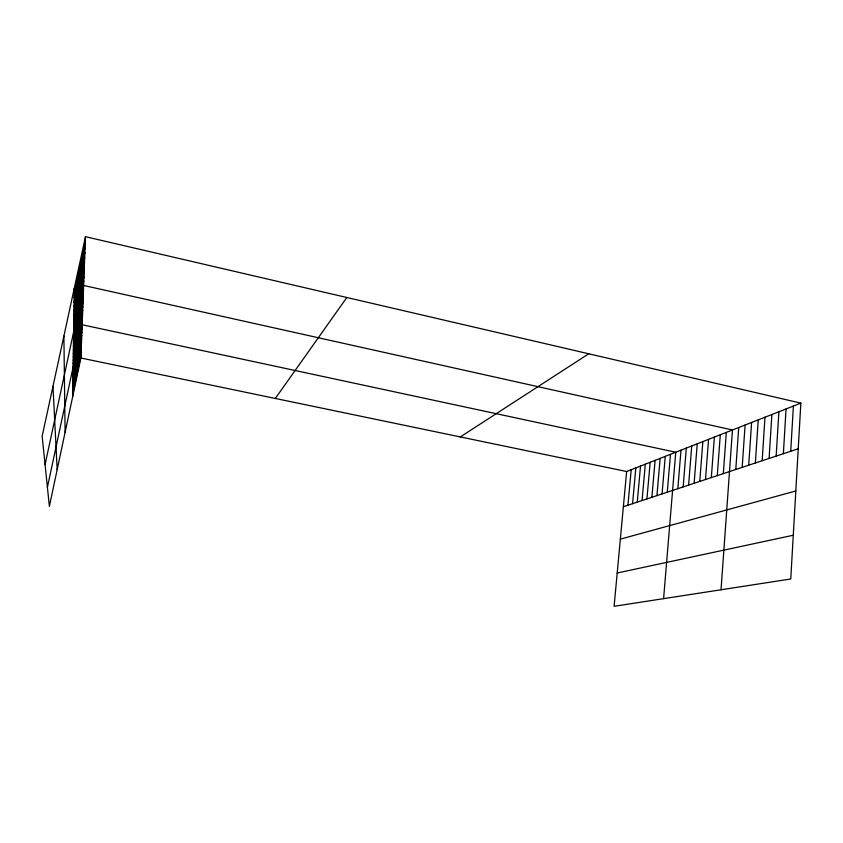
<?xml version="1.0" encoding="UTF-8"?>
<svg xmlns="http://www.w3.org/2000/svg" width="843" height="843" viewBox="0 0 843 843"><rect width="100%" height="100%" fill="white"/><g stroke="black" fill="none" stroke-linecap="round" stroke-linejoin="round"><path stroke-width="1.26" d="M72.677 396.684L74.279 288.243M85.48 236.693L42.15 436.21L49.368 506.38L80.886 358.012L85.48 236.693L800.85 403.133L790.766 578.993L614.104 606.307L626.644 471.522L800.85 403.133M790.723 451.268L793.389 406.063M783.368 453.713L786.066 408.939M776.15 456.095L778.9 411.753M762.167 460.731L764.98 417.211M769.09 458.444L771.872 414.514M755.37 462.986L758.226 419.867M748.71 465.188L751.598 422.469M742.188 467.359L745.096 425.02M721.039 589.773L732.462 429.983L83.636 285.461L45.069 464.619M735.781 469.477L738.721 427.527M723.326 473.608L726.318 432.396M717.267 475.621L720.291 434.756M705.486 479.519L708.563 439.361M711.323 477.581L714.369 437.085M699.764 481.416L702.851 441.606M688.605 485.115L691.724 445.968M694.126 483.281L697.235 443.808M683.167 486.917L686.307 448.097M663.599 598.656L675.759 452.238L82.15 324.766L47.408 487.317M677.835 488.687L680.986 450.183M667.277 492.186L670.459 454.324M656.929 495.61L660.143 458.371M662.061 493.914L665.253 456.369M646.929 498.93L650.164 462.291M651.881 497.286L655.106 460.352M642.06 500.542L645.306 464.198M632.556 503.692L635.822 467.918M637.266 502.133L640.522 466.074M627.919 505.231L631.196 469.741M72.804 388.37L81.244 348.696M72.761 391.194L81.128 351.858M72.719 393.966L81.002 354.966M73.415 346.831L83.004 302.152M73.362 350.372L82.856 306.114M73.309 353.839L82.709 309.992M73.257 357.232L82.561 313.796M73.215 360.562L82.424 317.526M73.162 363.828L82.287 321.183M73.067 370.256L82.013 328.391M73.025 373.428L81.876 331.942M72.972 376.536L81.75 335.419M72.93 379.582L81.613 338.833M72.888 382.564L81.486 342.184M72.846 385.493L81.36 345.472M74.005 306.926L84.69 257.547M73.942 311.33L84.5 262.458M73.878 315.63L84.321 267.263M73.815 319.834L84.142 271.962M73.752 323.954L83.973 276.567M73.689 327.969L83.794 281.056M73.573 335.756L83.468 289.771M73.52 339.529L83.309 293.986M73.467 343.217L83.151 298.116M74.205 293.079L85.269 242.089M74.142 297.8L85.069 247.368M74.068 302.416L84.88 252.51M275.324 398.454L346.831 297.505M460.32 436.927L588.762 353.786M623.367 506.738L798.237 448.782M620.353 539.141L795.813 490.974M617.202 572.998L793.274 535.242M80.886 358.012L626.644 471.522M52.983 386.336L57.176 469.614M63.899 336.041L65.101 432.322"/></g></svg>
